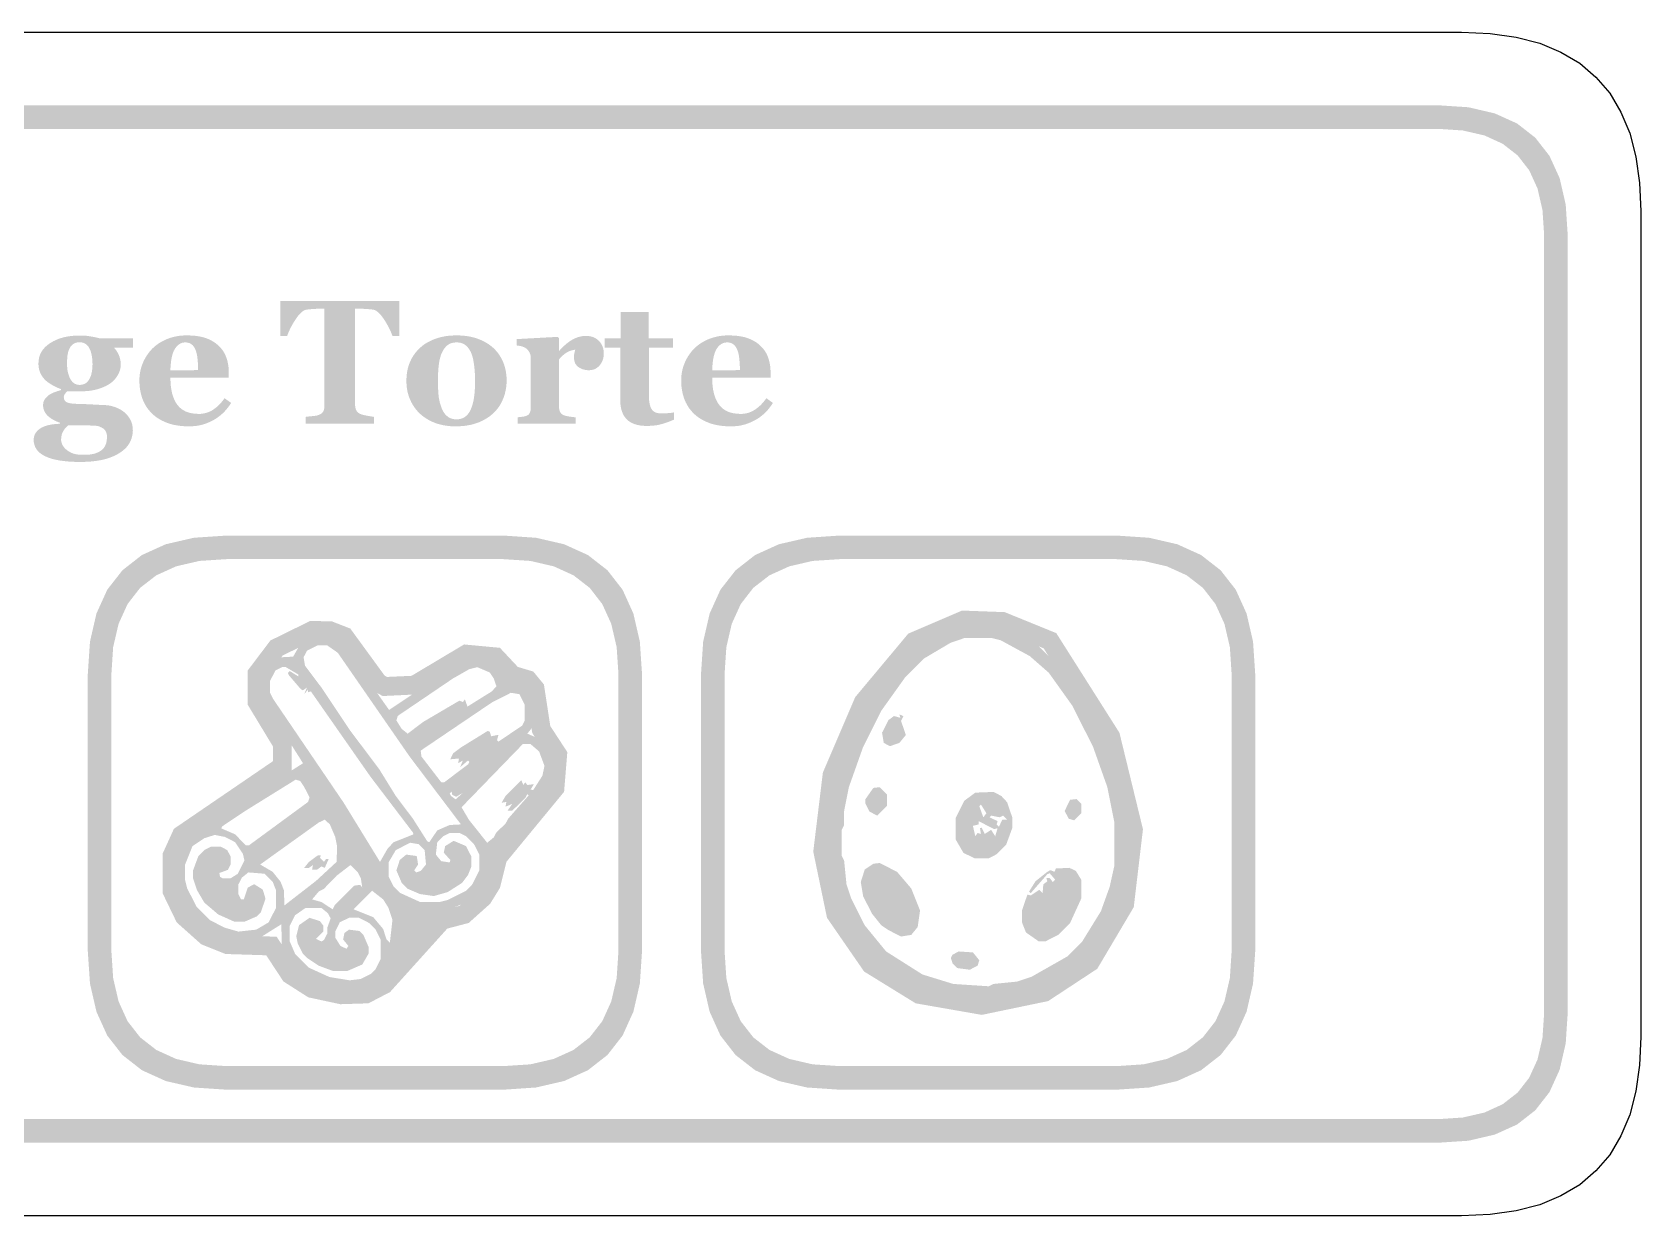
# Model space of a CAD drawing. Header units: millimetres. Extents: x 6 to 297, y 55 to 451.
# Drawn here: x 176.76 to 204.04, y 362.16 to 382.24 of the extents above; entities that cross this region are included whole.
import ezdxf

# ---------------------------------------------------------------- set-up
doc = ezdxf.new("R2010")
doc.units = ezdxf.units.MM
doc.layers.add('CUT', color=1, linetype='Continuous')
doc.layers.add('RASTER', color=7, linetype='Continuous')

msp = doc.modelspace()

# ---------------------------------------------------------------- hatches: boundary and pattern name
at = {"layer": 'RASTER'}
h = msp.add_hatch(color=7, dxfattribs=at)
h.paths.add_polyline_path([(141.2, 378.8), (141.234, 379.316), (141.337, 379.763), (141.509, 380.141), (141.75, 380.45), (142.059, 380.691), (142.438, 380.862), (142.884, 380.966), (143.4, 381), (200.6, 381), (201.116, 380.966), (201.563, 380.862), (201.941, 380.691), (202.25, 380.45), (202.491, 380.141), (202.663, 379.763), (202.766, 379.316), (202.8, 378.8), (202.8, 365.6), (202.766, 365.084), (202.663, 364.638), (202.491, 364.259), (202.25, 363.95), (201.941, 363.709), (201.563, 363.538), (201.116, 363.434), (200.6, 363.4), (143.4, 363.4), (142.884, 363.434), (142.438, 363.538), (142.059, 363.709), (141.75, 363.95), (141.509, 364.259), (141.337, 364.638), (141.234, 365.084), (141.2, 365.6)])
h.paths.add_polyline_path([(141.6, 378.8), (141.6, 365.6), (141.628, 365.178), (141.712, 364.813), (141.853, 364.503), (142.05, 364.25), (142.303, 364.053), (142.613, 363.912), (142.978, 363.828), (143.4, 363.8), (200.6, 363.8), (201.022, 363.828), (201.388, 363.912), (201.697, 364.053), (201.95, 364.25), (202.147, 364.503), (202.288, 364.813), (202.372, 365.178), (202.4, 365.6), (202.4, 378.8), (202.372, 379.222), (202.288, 379.588), (202.147, 379.897), (201.95, 380.15), (201.697, 380.347), (201.388, 380.488), (201.022, 380.572), (200.6, 380.6), (143.4, 380.6), (142.978, 380.572), (142.613, 380.488), (142.303, 380.347), (142.05, 380.15), (141.853, 379.897), (141.712, 379.588), (141.628, 379.222), (141.6, 378.8)], flags=0)
for points in [[(182.981, 377.084), (182.868, 377.084), (182.856, 377.118), (182.842, 377.152), (182.827, 377.187), (182.809, 377.222), (182.79, 377.258), (182.769, 377.295), (182.747, 377.332), (182.723, 377.37), (182.698, 377.405), (182.673, 377.437), (182.65, 377.464), (182.626, 377.487), (182.603, 377.505), (182.581, 377.519), (182.559, 377.528), (182.537, 377.534), (182.525, 377.535), (182.513, 377.536), (182.499, 377.538), (182.485, 377.539), (182.47, 377.54), (182.455, 377.542), (182.438, 377.543), (182.422, 377.544), (182.405, 377.545), (182.388, 377.546), (182.373, 377.547), (182.358, 377.547), (182.343, 377.548), (182.329, 377.548), (182.316, 377.548), (182.303, 377.548), (182.234, 377.548), (182.234, 375.918), (182.234, 375.905), (182.235, 375.892), (182.237, 375.88), (182.239, 375.868), (182.242, 375.857), (182.245, 375.846), (182.249, 375.835), (182.253, 375.825), (182.259, 375.815), (182.265, 375.806), (182.273, 375.797), (182.281, 375.789), (182.291, 375.781), (182.302, 375.774), (182.315, 375.767), (182.328, 375.761), (182.337, 375.758), (182.347, 375.754), (182.358, 375.751), (182.371, 375.748), (182.385, 375.744), (182.399, 375.741), (182.415, 375.738), (182.433, 375.734), (182.45, 375.731), (182.467, 375.728), (182.483, 375.725), (182.498, 375.722), (182.513, 375.72), (182.527, 375.718), (182.541, 375.716), (182.553, 375.714), (182.553, 375.6), (181.395, 375.6), (181.395, 375.714), (181.406, 375.715), (181.418, 375.717), (181.431, 375.718), (181.446, 375.72), (181.461, 375.721), (181.478, 375.723), (181.495, 375.725), (181.514, 375.727), (181.533, 375.729), (181.55, 375.731), (181.565, 375.733), (181.579, 375.736), (181.591, 375.738), (181.602, 375.741), (181.611, 375.744), (181.619, 375.746), (181.633, 375.753), (181.645, 375.759), (181.656, 375.766), (181.667, 375.774), (181.675, 375.782), (181.683, 375.791), (181.69, 375.8), (181.695, 375.809), (181.7, 375.82), (181.703, 375.83), (181.707, 375.841), (181.709, 375.853), (181.711, 375.865), (181.713, 375.877), (181.714, 375.89), (181.714, 375.903), (181.714, 377.548), (181.645, 377.548), (181.633, 377.548), (181.619, 377.548), (181.605, 377.548), (181.591, 377.547), (181.576, 377.547), (181.56, 377.546), (181.544, 377.545), (181.527, 377.544), (181.51, 377.543), (181.494, 377.542), (181.478, 377.54), (181.463, 377.539), (181.449, 377.538), (181.436, 377.536), (181.423, 377.535), (181.411, 377.534), (181.389, 377.528), (181.367, 377.519), (181.345, 377.505), (181.322, 377.487), (181.299, 377.464), (181.275, 377.437), (181.25, 377.405), (181.226, 377.37), (181.201, 377.332), (181.179, 377.295), (181.158, 377.258), (181.139, 377.222), (181.122, 377.187), (181.106, 377.152), (181.092, 377.118), (181.08, 377.084), (180.967, 377.084), (180.967, 377.679), (182.981, 377.679)], [(187.642, 375.667), (187.619, 375.657), (187.595, 375.647), (187.57, 375.638), (187.545, 375.628), (187.52, 375.619), (187.494, 375.61), (187.468, 375.602), (187.442, 375.593), (187.414, 375.586), (187.385, 375.579), (187.355, 375.573), (187.323, 375.569), (187.29, 375.565), (187.255, 375.563), (187.219, 375.561), (187.181, 375.56), (187.126, 375.562), (187.074, 375.567), (187.026, 375.576), (186.982, 375.588), (186.941, 375.604), (186.904, 375.623), (186.871, 375.646), (186.842, 375.672), (186.816, 375.701), (186.793, 375.733), (186.774, 375.769), (186.759, 375.807), (186.747, 375.848), (186.738, 375.892), (186.733, 375.94), (186.731, 375.99), (186.731, 376.889), (186.468, 376.889), (186.468, 377.047), (186.737, 377.047), (186.737, 377.491), (187.213, 377.491), (187.213, 377.047), (187.623, 377.047), (187.623, 376.889), (187.216, 376.889), (187.216, 376.086), (187.217, 376.045), (187.219, 376.007), (187.223, 375.972), (187.228, 375.94), (187.235, 375.911), (187.243, 375.885), (187.253, 375.863), (187.264, 375.843), (187.277, 375.826), (187.292, 375.812), (187.31, 375.799), (187.33, 375.789), (187.353, 375.781), (187.378, 375.776), (187.405, 375.773), (187.434, 375.771), (187.445, 375.771), (187.456, 375.772), (187.468, 375.772), (187.482, 375.773), (187.496, 375.774), (187.511, 375.775), (187.527, 375.776), (187.544, 375.777), (187.561, 375.779), (187.577, 375.78), (187.591, 375.782), (187.604, 375.783), (187.615, 375.785), (187.626, 375.787), (187.635, 375.789), (187.642, 375.79)], [(186.451, 376.785), (186.45, 376.758), (186.447, 376.731), (186.442, 376.705), (186.434, 376.681), (186.425, 376.656), (186.413, 376.633), (186.399, 376.611), (186.383, 376.59), (186.365, 376.57), (186.345, 376.553), (186.325, 376.538), (186.303, 376.526), (186.279, 376.517), (186.255, 376.511), (186.228, 376.507), (186.201, 376.505), (186.175, 376.506), (186.15, 376.509), (186.125, 376.513), (186.102, 376.519), (186.08, 376.526), (186.059, 376.536), (186.039, 376.547), (186.02, 376.559), (186.003, 376.574), (185.988, 376.59), (185.975, 376.607), (185.965, 376.626), (185.956, 376.647), (185.951, 376.67), (185.947, 376.694), (185.946, 376.719), (185.946, 376.732), (185.947, 376.743), (185.947, 376.754), (185.948, 376.765), (185.949, 376.774), (185.95, 376.783), (185.952, 376.791), (185.953, 376.799), (185.955, 376.806), (185.957, 376.813), (185.959, 376.82), (185.96, 376.827), (185.962, 376.833), (185.964, 376.84), (185.965, 376.846), (185.967, 376.852), (185.95, 376.851), (185.932, 376.848), (185.915, 376.844), (185.897, 376.839), (185.879, 376.833), (185.861, 376.825), (185.843, 376.816), (185.824, 376.806), (185.806, 376.794), (185.788, 376.782), (185.771, 376.768), (185.754, 376.754), (185.738, 376.739), (185.722, 376.723), (185.707, 376.706), (185.693, 376.688), (185.693, 375.884), (185.693, 375.872), (185.694, 375.86), (185.695, 375.848), (185.697, 375.837), (185.699, 375.827), (185.702, 375.817), (185.705, 375.808), (185.709, 375.799), (185.713, 375.791), (185.718, 375.783), (185.724, 375.776), (185.73, 375.769), (185.737, 375.763), (185.745, 375.757), (185.754, 375.751), (185.763, 375.746), (185.772, 375.743), (185.782, 375.739), (185.793, 375.735), (185.805, 375.732), (185.819, 375.728), (185.834, 375.725), (185.85, 375.722), (185.868, 375.719), (185.885, 375.717), (185.901, 375.714), (185.916, 375.712), (185.93, 375.711), (185.943, 375.709), (185.954, 375.708), (185.964, 375.707), (185.972, 375.707), (185.972, 375.6), (184.992, 375.6), (184.992, 375.707), (185.002, 375.708), (185.011, 375.709), (185.02, 375.709), (185.029, 375.71), (185.038, 375.711), (185.048, 375.713), (185.057, 375.714), (185.066, 375.715), (185.076, 375.716), (185.084, 375.718), (185.093, 375.719), (185.101, 375.721), (185.109, 375.723), (185.116, 375.725), (185.123, 375.727), (185.13, 375.729), (185.141, 375.733), (185.152, 375.738), (185.161, 375.743), (185.17, 375.749), (185.177, 375.756), (185.184, 375.763), (185.19, 375.771), (185.195, 375.779), (185.199, 375.787), (185.202, 375.797), (185.205, 375.807), (185.208, 375.818), (185.21, 375.829), (185.211, 375.841), (185.212, 375.853), (185.212, 375.867), (185.212, 376.719), (185.212, 376.732), (185.211, 376.745), (185.209, 376.757), (185.206, 376.769), (185.202, 376.781), (185.198, 376.792), (185.193, 376.803), (185.187, 376.814), (185.181, 376.824), (185.174, 376.833), (185.167, 376.843), (185.16, 376.851), (185.152, 376.859), (185.144, 376.867), (185.136, 376.874), (185.127, 376.88), (185.12, 376.885), (185.113, 376.889), (185.105, 376.893), (185.097, 376.896), (185.089, 376.9), (185.08, 376.903), (185.07, 376.907), (185.061, 376.91), (185.05, 376.912), (185.04, 376.915), (185.029, 376.917), (185.018, 376.919), (185.007, 376.921), (184.996, 376.923), (184.984, 376.924), (184.972, 376.926), (184.972, 377.033), (185.671, 377.071), (185.693, 377.049), (185.693, 376.836), (185.698, 376.836), (185.724, 376.865), (185.75, 376.892), (185.776, 376.917), (185.803, 376.941), (185.83, 376.963), (185.857, 376.984), (185.885, 377.003), (185.913, 377.02), (185.942, 377.036), (185.97, 377.049), (186, 377.061), (186.029, 377.07), (186.059, 377.077), (186.089, 377.083), (186.119, 377.086), (186.15, 377.087), (186.183, 377.086), (186.214, 377.082), (186.244, 377.075), (186.273, 377.066), (186.299, 377.054), (186.324, 377.039), (186.347, 377.022), (186.369, 377.003), (186.388, 376.981), (186.405, 376.957), (186.419, 376.933), (186.431, 376.906), (186.44, 376.878), (186.446, 376.849), (186.45, 376.818), (186.451, 376.785)]]:
    msp.add_hatch(color=7, dxfattribs=at).paths.add_polyline_path(points)
h = msp.add_hatch(color=7, dxfattribs=at)
h.paths.add_polyline_path([(178.467, 376.889), (178.144, 376.889), (178.158, 376.873), (178.171, 376.856), (178.183, 376.84), (178.194, 376.823), (178.205, 376.806), (178.214, 376.788), (178.222, 376.771), (178.23, 376.753), (178.237, 376.735), (178.242, 376.717), (178.247, 376.698), (178.251, 376.68), (178.255, 376.661), (178.257, 376.642), (178.258, 376.623), (178.259, 376.603), (178.258, 376.578), (178.255, 376.554), (178.251, 376.529), (178.245, 376.505), (178.237, 376.482), (178.228, 376.459), (178.217, 376.436), (178.204, 376.414), (178.19, 376.392), (178.175, 376.371), (178.159, 376.352), (178.142, 376.333), (178.123, 376.316), (178.104, 376.299), (178.084, 376.284), (178.062, 376.269), (178.039, 376.256), (178.016, 376.242), (177.991, 376.23), (177.965, 376.219), (177.939, 376.208), (177.911, 376.198), (177.882, 376.189), (177.853, 376.18), (177.822, 376.173), (177.791, 376.166), (177.76, 376.16), (177.728, 376.156), (177.695, 376.152), (177.661, 376.15), (177.627, 376.148), (177.592, 376.148), (177.353, 376.148), (177.349, 376.144), (177.344, 376.14), (177.34, 376.136), (177.335, 376.131), (177.33, 376.125), (177.325, 376.119), (177.32, 376.113), (177.314, 376.106), (177.309, 376.099), (177.305, 376.092), (177.302, 376.085), (177.299, 376.078), (177.296, 376.071), (177.295, 376.064), (177.294, 376.058), (177.293, 376.051), (177.294, 376.036), (177.296, 376.021), (177.3, 376.008), (177.306, 375.997), (177.313, 375.986), (177.322, 375.977), (177.332, 375.969), (177.344, 375.962), (177.359, 375.956), (177.375, 375.951), (177.395, 375.946), (177.417, 375.942), (177.441, 375.939), (177.468, 375.937), (177.498, 375.935), (177.531, 375.934), (177.564, 375.933), (177.597, 375.932), (177.631, 375.931), (177.665, 375.93), (177.698, 375.928), (177.732, 375.927), (177.766, 375.925), (177.8, 375.923), (177.833, 375.921), (177.863, 375.919), (177.891, 375.918), (177.917, 375.917), (177.94, 375.916), (177.961, 375.915), (177.979, 375.914), (177.995, 375.913), (178.016, 375.912), (178.037, 375.91), (178.058, 375.907), (178.079, 375.903), (178.101, 375.898), (178.121, 375.892), (178.142, 375.886), (178.163, 375.879), (178.184, 375.871), (178.204, 375.863), (178.223, 375.854), (178.241, 375.844), (178.259, 375.834), (178.276, 375.824), (178.293, 375.812), (178.308, 375.801), (178.325, 375.787), (178.341, 375.773), (178.356, 375.758), (178.37, 375.742), (178.383, 375.725), (178.396, 375.708), (178.408, 375.689), (178.42, 375.67), (178.43, 375.649), (178.439, 375.628), (178.446, 375.606), (178.453, 375.584), (178.457, 375.56), (178.461, 375.536), (178.463, 375.511), (178.464, 375.486), (178.463, 375.458), (178.46, 375.431), (178.456, 375.404), (178.45, 375.378), (178.443, 375.352), (178.434, 375.326), (178.423, 375.301), (178.41, 375.276), (178.396, 375.252), (178.38, 375.229), (178.362, 375.206), (178.343, 375.185), (178.321, 375.164), (178.298, 375.144), (178.273, 375.125), (178.247, 375.106), (178.217, 375.088), (178.186, 375.071), (178.154, 375.055), (178.12, 375.04), (178.084, 375.026), (178.047, 375.013), (178.009, 375.001), (177.969, 374.991), (177.928, 374.981), (177.883, 374.973), (177.837, 374.966), (177.788, 374.96), (177.737, 374.955), (177.683, 374.952), (177.627, 374.95), (177.569, 374.95), (177.475, 374.951), (177.388, 374.955), (177.306, 374.963), (177.229, 374.973), (177.159, 374.986), (177.095, 375.002), (177.036, 375.021), (176.983, 375.043), (176.936, 375.068), (176.895, 375.096), (176.86, 375.127), (176.832, 375.161), (176.81, 375.197), (176.795, 375.237), (176.785, 375.279), (176.782, 375.325), (176.784, 375.353), (176.789, 375.38), (176.797, 375.406), (176.809, 375.43), (176.824, 375.453), (176.843, 375.475), (176.865, 375.496), (176.89, 375.515), (176.919, 375.533), (176.952, 375.548), (176.989, 375.562), (177.029, 375.573), (177.073, 375.582), (177.121, 375.589), (177.172, 375.594), (177.227, 375.597), (177.227, 375.615), (177.195, 375.626), (177.164, 375.639), (177.135, 375.653), (177.107, 375.668), (177.082, 375.683), (177.059, 375.7), (177.037, 375.717), (177.017, 375.735), (176.999, 375.755), (176.984, 375.775), (176.971, 375.795), (176.961, 375.817), (176.952, 375.839), (176.946, 375.862), (176.943, 375.886), (176.942, 375.911), (176.942, 375.926), (176.944, 375.94), (176.946, 375.954), (176.949, 375.967), (176.953, 375.98), (176.959, 375.992), (176.965, 376.004), (176.972, 376.015), (176.979, 376.025), (176.988, 376.035), (176.997, 376.045), (177.006, 376.054), (177.016, 376.064), (177.026, 376.073), (177.037, 376.081), (177.049, 376.089), (177.059, 376.096), (177.07, 376.103), (177.082, 376.109), (177.094, 376.115), (177.107, 376.121), (177.12, 376.126), (177.134, 376.132), (177.148, 376.137), (177.163, 376.142), (177.176, 376.146), (177.189, 376.151), (177.202, 376.155), (177.214, 376.158), (177.225, 376.162), (177.236, 376.165), (177.246, 376.168), (177.246, 376.184), (177.199, 376.203), (177.154, 376.223), (177.113, 376.244), (177.075, 376.266), (177.04, 376.289), (177.009, 376.312), (176.98, 376.337), (176.956, 376.363), (176.934, 376.39), (176.915, 376.419), (176.899, 376.449), (176.886, 376.48), (176.876, 376.513), (176.868, 376.548), (176.864, 376.584), (176.863, 376.621), (176.866, 376.673), (176.875, 376.723), (176.89, 376.77), (176.912, 376.815), (176.94, 376.856), (176.974, 376.895), (177.015, 376.932), (177.061, 376.965), (177.112, 376.995), (177.167, 377.022), (177.225, 377.044), (177.286, 377.062), (177.351, 377.076), (177.419, 377.086), (177.49, 377.092), (177.564, 377.094), (177.589, 377.094), (177.614, 377.093), (177.638, 377.092), (177.662, 377.09), (177.686, 377.088), (177.71, 377.085), (177.733, 377.081), (177.757, 377.077), (177.779, 377.073), (177.801, 377.069), (177.82, 377.065), (177.839, 377.061), (177.856, 377.058), (177.871, 377.054), (177.885, 377.051), (177.898, 377.047), (178.467, 377.047)])
h.paths.add_polyline_path([(177.78, 376.609), (177.779, 376.651), (177.776, 376.69), (177.772, 376.728), (177.766, 376.763), (177.758, 376.795), (177.749, 376.826), (177.738, 376.854), (177.725, 376.88), (177.711, 376.904), (177.695, 376.924), (177.676, 376.941), (177.656, 376.955), (177.635, 376.966), (177.611, 376.974), (177.586, 376.978), (177.558, 376.98), (177.544, 376.979), (177.531, 376.978), (177.518, 376.976), (177.505, 376.973), (177.493, 376.969), (177.481, 376.965), (177.47, 376.959), (177.459, 376.953), (177.448, 376.946), (177.439, 376.938), (177.429, 376.929), (177.42, 376.92), (177.412, 376.909), (177.404, 376.899), (177.397, 376.887), (177.39, 376.874), (177.384, 376.862), (177.378, 376.848), (177.373, 376.835), (177.369, 376.82), (177.365, 376.806), (177.362, 376.79), (177.359, 376.774), (177.356, 376.758), (177.354, 376.741), (177.352, 376.724), (177.351, 376.707), (177.35, 376.69), (177.349, 376.673), (177.348, 376.656), (177.348, 376.639), (177.347, 376.621), (177.348, 376.582), (177.351, 376.545), (177.355, 376.509), (177.361, 376.476), (177.369, 376.444), (177.379, 376.414), (177.39, 376.385), (177.403, 376.359), (177.418, 376.335), (177.434, 376.314), (177.451, 376.296), (177.47, 376.282), (177.491, 376.271), (177.513, 376.263), (177.536, 376.258), (177.561, 376.256), (177.587, 376.258), (177.611, 376.262), (177.633, 376.269), (177.654, 376.279), (177.674, 376.292), (177.692, 376.308), (177.708, 376.327), (177.723, 376.349), (177.736, 376.373), (177.748, 376.399), (177.758, 376.428), (177.765, 376.46), (177.772, 376.494), (177.776, 376.53), (177.779, 376.568), (177.78, 376.609)], flags=0)
h.paths.add_polyline_path([(178.026, 375.379), (178.025, 375.391), (178.024, 375.404), (178.022, 375.416), (178.019, 375.428), (178.015, 375.441), (178.01, 375.453), (178.004, 375.465), (177.998, 375.478), (177.99, 375.49), (177.98, 375.501), (177.967, 375.512), (177.953, 375.522), (177.936, 375.532), (177.917, 375.541), (177.896, 375.55), (177.873, 375.558), (177.859, 375.56), (177.843, 375.562), (177.824, 375.563), (177.804, 375.565), (177.781, 375.566), (177.756, 375.567), (177.729, 375.568), (177.7, 375.569), (177.668, 375.57), (177.634, 375.571), (177.596, 375.571), (177.556, 375.571), (177.513, 375.572), (177.468, 375.572), (177.419, 375.572), (177.368, 375.572), (177.355, 375.561), (177.343, 375.549), (177.332, 375.537), (177.321, 375.524), (177.31, 375.511), (177.3, 375.497), (177.291, 375.483), (177.282, 375.468), (177.274, 375.453), (177.267, 375.437), (177.261, 375.42), (177.256, 375.402), (177.253, 375.383), (177.25, 375.364), (177.248, 375.344), (177.248, 375.323), (177.248, 375.314), (177.249, 375.304), (177.251, 375.295), (177.253, 375.285), (177.256, 375.275), (177.259, 375.264), (177.264, 375.253), (177.268, 375.243), (177.274, 375.232), (177.28, 375.221), (177.287, 375.21), (177.295, 375.2), (177.303, 375.19), (177.312, 375.18), (177.322, 375.17), (177.333, 375.161), (177.346, 375.15), (177.359, 375.14), (177.373, 375.131), (177.387, 375.123), (177.401, 375.115), (177.416, 375.107), (177.431, 375.1), (177.447, 375.094), (177.464, 375.088), (177.483, 375.083), (177.503, 375.079), (177.526, 375.076), (177.551, 375.073), (177.578, 375.071), (177.607, 375.07), (177.637, 375.07), (177.683, 375.071), (177.726, 375.074), (177.767, 375.08), (177.804, 375.088), (177.839, 375.098), (177.871, 375.111), (177.9, 375.126), (177.926, 375.143), (177.949, 375.163), (177.97, 375.185), (177.987, 375.21), (178.001, 375.239), (178.012, 375.269), (178.019, 375.303), (178.024, 375.34), (178.026, 375.379)], flags=0)
h = msp.add_hatch(color=7, dxfattribs=at)
h.paths.add_polyline_path([(180.131, 375.95), (180.117, 375.929), (180.104, 375.909), (180.089, 375.889), (180.074, 375.869), (180.058, 375.849), (180.042, 375.83), (180.025, 375.811), (180.007, 375.793), (179.988, 375.774), (179.969, 375.757), (179.95, 375.74), (179.929, 375.724), (179.908, 375.708), (179.887, 375.694), (179.865, 375.679), (179.842, 375.666), (179.817, 375.652), (179.793, 375.64), (179.768, 375.628), (179.743, 375.617), (179.719, 375.607), (179.694, 375.598), (179.669, 375.589), (179.644, 375.582), (179.618, 375.575), (179.592, 375.569), (179.564, 375.564), (179.536, 375.56), (179.506, 375.557), (179.476, 375.555), (179.445, 375.554), (179.413, 375.553), (179.36, 375.554), (179.308, 375.557), (179.259, 375.562), (179.211, 375.569), (179.165, 375.577), (179.121, 375.588), (179.079, 375.6), (179.039, 375.615), (179, 375.631), (178.963, 375.648), (178.928, 375.667), (178.895, 375.687), (178.863, 375.708), (178.833, 375.731), (178.805, 375.755), (178.779, 375.78), (178.754, 375.807), (178.731, 375.835), (178.709, 375.863), (178.689, 375.894), (178.671, 375.925), (178.654, 375.957), (178.639, 375.991), (178.625, 376.026), (178.614, 376.061), (178.603, 376.098), (178.595, 376.135), (178.588, 376.173), (178.582, 376.212), (178.578, 376.251), (178.576, 376.291), (178.575, 376.332), (178.576, 376.37), (178.578, 376.406), (178.583, 376.443), (178.589, 376.479), (178.596, 376.514), (178.606, 376.55), (178.617, 376.584), (178.63, 376.619), (178.644, 376.653), (178.66, 376.685), (178.678, 376.717), (178.696, 376.748), (178.717, 376.778), (178.738, 376.807), (178.761, 376.835), (178.786, 376.863), (178.812, 376.888), (178.839, 376.912), (178.868, 376.935), (178.898, 376.957), (178.931, 376.977), (178.965, 376.996), (179, 377.014), (179.037, 377.031), (179.076, 377.046), (179.115, 377.059), (179.156, 377.07), (179.198, 377.079), (179.241, 377.087), (179.285, 377.092), (179.33, 377.095), (179.376, 377.096), (179.426, 377.095), (179.474, 377.092), (179.52, 377.089), (179.563, 377.083), (179.604, 377.076), (179.643, 377.068), (179.679, 377.057), (179.713, 377.046), (179.745, 377.033), (179.776, 377.019), (179.806, 377.003), (179.834, 376.986), (179.86, 376.969), (179.885, 376.95), (179.909, 376.929), (179.931, 376.908), (179.952, 376.887), (179.97, 376.864), (179.988, 376.841), (180.004, 376.817), (180.018, 376.792), (180.031, 376.766), (180.043, 376.739), (180.053, 376.711), (180.062, 376.683), (180.07, 376.654), (180.076, 376.624), (180.082, 376.595), (180.086, 376.565), (180.089, 376.535), (180.09, 376.504), (180.091, 376.473), (180.091, 376.378), (179.101, 376.378), (179.103, 376.305), (179.108, 376.237), (179.117, 376.173), (179.13, 376.113), (179.146, 376.059), (179.166, 376.008), (179.189, 375.962), (179.217, 375.921), (179.248, 375.884), (179.283, 375.852), (179.323, 375.825), (179.366, 375.803), (179.414, 375.786), (179.467, 375.774), (179.523, 375.767), (179.584, 375.764), (179.618, 375.765), (179.651, 375.769), (179.684, 375.775), (179.715, 375.783), (179.745, 375.794), (179.775, 375.806), (179.804, 375.822), (179.832, 375.84), (179.859, 375.859), (179.885, 375.88), (179.91, 375.902), (179.934, 375.925), (179.957, 375.95), (179.978, 375.975), (179.999, 376.002), (180.019, 376.031)])
h.paths.add_polyline_path([(179.571, 376.507), (179.571, 376.529), (179.57, 376.551), (179.57, 376.573), (179.569, 376.596), (179.568, 376.618), (179.566, 376.641), (179.564, 376.664), (179.562, 376.687), (179.56, 376.709), (179.557, 376.731), (179.554, 376.751), (179.55, 376.771), (179.546, 376.789), (179.542, 376.806), (179.537, 376.823), (179.531, 376.838), (179.525, 376.854), (179.518, 376.87), (179.51, 376.885), (179.502, 376.898), (179.493, 376.911), (179.484, 376.922), (179.474, 376.932), (179.463, 376.942), (179.452, 376.95), (179.44, 376.957), (179.428, 376.963), (179.414, 376.968), (179.4, 376.972), (179.386, 376.975), (179.37, 376.976), (179.354, 376.977), (179.327, 376.975), (179.301, 376.97), (179.276, 376.961), (179.253, 376.948), (179.231, 376.932), (179.211, 376.913), (179.192, 376.889), (179.174, 376.863), (179.158, 376.832), (179.144, 376.797), (179.132, 376.758), (179.122, 376.715), (179.114, 376.668), (179.108, 376.616), (179.103, 376.561), (179.101, 376.501)], flags=0)
h = msp.add_hatch(color=7, dxfattribs=at)
h.paths.add_polyline_path([(184.581, 376.88), (184.607, 376.854), (184.632, 376.827), (184.655, 376.799), (184.676, 376.769), (184.696, 376.738), (184.715, 376.706), (184.731, 376.673), (184.746, 376.639), (184.76, 376.603), (184.771, 376.567), (184.781, 376.53), (184.789, 376.492), (184.795, 376.454), (184.8, 376.414), (184.803, 376.375), (184.803, 376.334), (184.803, 376.294), (184.8, 376.254), (184.796, 376.215), (184.789, 376.176), (184.781, 376.138), (184.772, 376.1), (184.76, 376.063), (184.747, 376.027), (184.732, 375.992), (184.716, 375.957), (184.697, 375.925), (184.678, 375.893), (184.656, 375.863), (184.633, 375.834), (184.609, 375.806), (184.582, 375.78), (184.553, 375.754), (184.522, 375.728), (184.489, 375.705), (184.455, 375.683), (184.42, 375.663), (184.384, 375.644), (184.346, 375.627), (184.306, 375.612), (184.265, 375.598), (184.223, 375.586), (184.179, 375.576), (184.134, 375.568), (184.088, 375.561), (184.04, 375.557), (183.99, 375.554), (183.939, 375.553), (183.895, 375.554), (183.852, 375.556), (183.809, 375.56), (183.768, 375.566), (183.727, 375.573), (183.687, 375.582), (183.648, 375.592), (183.61, 375.604), (183.573, 375.618), (183.537, 375.633), (183.503, 375.65), (183.469, 375.668), (183.436, 375.689), (183.404, 375.71), (183.374, 375.733), (183.344, 375.758), (183.317, 375.783), (183.292, 375.81), (183.268, 375.838), (183.245, 375.868), (183.224, 375.899), (183.204, 375.931), (183.186, 375.965), (183.169, 376.001), (183.154, 376.037), (183.141, 376.075), (183.129, 376.114), (183.12, 376.154), (183.113, 376.194), (183.108, 376.236), (183.105, 376.279), (183.104, 376.324), (183.105, 376.367), (183.108, 376.409), (183.112, 376.45), (183.118, 376.49), (183.126, 376.528), (183.136, 376.565), (183.147, 376.602), (183.161, 376.636), (183.176, 376.67), (183.192, 376.703), (183.211, 376.735), (183.231, 376.766), (183.253, 376.796), (183.277, 376.825), (183.303, 376.853), (183.33, 376.88), (183.358, 376.905), (183.387, 376.929), (183.418, 376.951), (183.451, 376.971), (183.485, 376.99), (183.521, 377.008), (183.558, 377.024), (183.597, 377.039), (183.637, 377.052), (183.679, 377.064), (183.722, 377.074), (183.765, 377.082), (183.81, 377.088), (183.857, 377.092), (183.904, 377.095), (183.952, 377.096), (184.003, 377.095), (184.052, 377.092), (184.099, 377.088), (184.145, 377.082), (184.19, 377.074), (184.232, 377.064), (184.274, 377.052), (184.313, 377.039), (184.352, 377.024), (184.389, 377.008), (184.424, 376.99), (184.458, 376.971), (184.491, 376.951), (184.522, 376.929), (184.552, 376.905), (184.581, 376.88)])
h.paths.add_polyline_path([(184.206, 375.865), (184.214, 375.886), (184.221, 375.908), (184.228, 375.932), (184.234, 375.956), (184.24, 375.981), (184.245, 376.008), (184.249, 376.036), (184.253, 376.064), (184.257, 376.094), (184.26, 376.125), (184.263, 376.158), (184.265, 376.191), (184.267, 376.226), (184.268, 376.262), (184.269, 376.299), (184.269, 376.337), (184.269, 376.363), (184.268, 376.39), (184.267, 376.418), (184.265, 376.447), (184.263, 376.476), (184.261, 376.507), (184.258, 376.539), (184.254, 376.571), (184.25, 376.603), (184.246, 376.634), (184.241, 376.662), (184.236, 376.689), (184.23, 376.714), (184.224, 376.738), (184.217, 376.759), (184.21, 376.779), (184.201, 376.802), (184.191, 376.823), (184.18, 376.843), (184.168, 376.862), (184.156, 376.879), (184.142, 376.895), (184.128, 376.91), (184.113, 376.924), (184.097, 376.937), (184.08, 376.947), (184.061, 376.956), (184.042, 376.964), (184.022, 376.97), (184.001, 376.974), (183.979, 376.976), (183.955, 376.977), (183.93, 376.976), (183.906, 376.973), (183.883, 376.969), (183.862, 376.963), (183.842, 376.955), (183.823, 376.945), (183.805, 376.933), (183.789, 376.92), (183.774, 376.905), (183.76, 376.889), (183.746, 376.872), (183.734, 376.854), (183.722, 376.835), (183.712, 376.815), (183.702, 376.794), (183.693, 376.772), (183.686, 376.751), (183.679, 376.728), (183.673, 376.705), (183.667, 376.681), (183.662, 376.656), (183.658, 376.631), (183.654, 376.604), (183.651, 376.576), (183.648, 376.548), (183.646, 376.52), (183.643, 376.491), (183.642, 376.462), (183.641, 376.433), (183.64, 376.403), (183.639, 376.373), (183.639, 376.343), (183.639, 376.304), (183.64, 376.266), (183.64, 376.231), (183.641, 376.197), (183.643, 376.165), (183.645, 376.134), (183.647, 376.105), (183.649, 376.078), (183.652, 376.052), (183.656, 376.026), (183.661, 376), (183.667, 375.973), (183.673, 375.947), (183.681, 375.921), (183.69, 375.894), (183.699, 375.868), (183.708, 375.846), (183.718, 375.825), (183.728, 375.805), (183.74, 375.787), (183.753, 375.769), (183.766, 375.753), (183.78, 375.738), (183.796, 375.725), (183.812, 375.712), (183.829, 375.701), (183.848, 375.692), (183.867, 375.685), (183.888, 375.679), (183.909, 375.675), (183.932, 375.673), (183.955, 375.672), (183.977, 375.673), (183.998, 375.675), (184.018, 375.679), (184.037, 375.684), (184.055, 375.691), (184.073, 375.699), (184.09, 375.709), (184.106, 375.721), (184.122, 375.734), (184.136, 375.748), (184.15, 375.764), (184.163, 375.781), (184.175, 375.8), (184.186, 375.82), (184.196, 375.842), (184.206, 375.865)], flags=0)
h = msp.add_hatch(color=7, dxfattribs=at)
h.paths.add_polyline_path([(189.32, 375.95), (189.306, 375.929), (189.293, 375.909), (189.278, 375.889), (189.263, 375.869), (189.247, 375.849), (189.231, 375.83), (189.214, 375.811), (189.196, 375.793), (189.177, 375.774), (189.158, 375.757), (189.139, 375.74), (189.118, 375.724), (189.097, 375.708), (189.076, 375.694), (189.054, 375.679), (189.031, 375.666), (189.006, 375.652), (188.982, 375.64), (188.957, 375.628), (188.932, 375.617), (188.907, 375.607), (188.883, 375.598), (188.858, 375.589), (188.833, 375.582), (188.807, 375.575), (188.78, 375.569), (188.753, 375.564), (188.725, 375.56), (188.695, 375.557), (188.665, 375.555), (188.634, 375.554), (188.602, 375.553), (188.549, 375.554), (188.497, 375.557), (188.448, 375.562), (188.4, 375.569), (188.354, 375.577), (188.31, 375.588), (188.268, 375.6), (188.228, 375.615), (188.189, 375.631), (188.152, 375.648), (188.117, 375.667), (188.084, 375.687), (188.052, 375.708), (188.022, 375.731), (187.994, 375.755), (187.968, 375.78), (187.943, 375.807), (187.92, 375.835), (187.898, 375.863), (187.878, 375.894), (187.86, 375.925), (187.843, 375.957), (187.828, 375.991), (187.814, 376.026), (187.803, 376.061), (187.792, 376.098), (187.784, 376.135), (187.777, 376.173), (187.771, 376.212), (187.767, 376.251), (187.765, 376.291), (187.764, 376.332), (187.765, 376.37), (187.767, 376.406), (187.772, 376.443), (187.778, 376.479), (187.785, 376.514), (187.795, 376.55), (187.806, 376.584), (187.819, 376.619), (187.833, 376.653), (187.849, 376.685), (187.867, 376.717), (187.885, 376.748), (187.906, 376.778), (187.927, 376.807), (187.95, 376.835), (187.975, 376.863), (188.001, 376.888), (188.028, 376.912), (188.057, 376.935), (188.087, 376.957), (188.12, 376.977), (188.154, 376.996), (188.189, 377.014), (188.226, 377.031), (188.265, 377.046), (188.304, 377.059), (188.345, 377.07), (188.387, 377.079), (188.43, 377.087), (188.474, 377.092), (188.519, 377.095), (188.565, 377.096), (188.615, 377.095), (188.663, 377.092), (188.709, 377.089), (188.752, 377.083), (188.793, 377.076), (188.832, 377.068), (188.868, 377.057), (188.902, 377.046), (188.934, 377.033), (188.965, 377.019), (188.995, 377.003), (189.023, 376.986), (189.049, 376.969), (189.074, 376.95), (189.098, 376.929), (189.12, 376.908), (189.141, 376.887), (189.159, 376.864), (189.177, 376.841), (189.193, 376.817), (189.207, 376.792), (189.22, 376.766), (189.232, 376.739), (189.242, 376.711), (189.251, 376.683), (189.259, 376.654), (189.265, 376.624), (189.271, 376.595), (189.275, 376.565), (189.278, 376.535), (189.279, 376.504), (189.28, 376.473), (189.28, 376.378), (188.29, 376.378), (188.292, 376.305), (188.297, 376.237), (188.306, 376.173), (188.319, 376.113), (188.335, 376.059), (188.355, 376.008), (188.378, 375.962), (188.406, 375.921), (188.437, 375.884), (188.472, 375.852), (188.511, 375.825), (188.555, 375.803), (188.603, 375.786), (188.656, 375.774), (188.712, 375.767), (188.773, 375.764), (188.807, 375.765), (188.84, 375.769), (188.873, 375.775), (188.904, 375.783), (188.934, 375.794), (188.964, 375.806), (188.993, 375.822), (189.021, 375.84), (189.048, 375.859), (189.074, 375.88), (189.099, 375.902), (189.123, 375.925), (189.145, 375.95), (189.167, 375.975), (189.188, 376.002), (189.208, 376.031)])
h.paths.add_polyline_path([(188.76, 376.507), (188.76, 376.529), (188.759, 376.551), (188.759, 376.573), (188.758, 376.596), (188.757, 376.618), (188.755, 376.641), (188.753, 376.664), (188.751, 376.687), (188.749, 376.709), (188.746, 376.731), (188.743, 376.751), (188.739, 376.771), (188.735, 376.789), (188.731, 376.806), (188.726, 376.823), (188.72, 376.838), (188.714, 376.854), (188.707, 376.87), (188.699, 376.885), (188.691, 376.898), (188.682, 376.911), (188.673, 376.922), (188.663, 376.932), (188.652, 376.942), (188.641, 376.95), (188.629, 376.957), (188.617, 376.963), (188.603, 376.968), (188.589, 376.972), (188.575, 376.975), (188.559, 376.976), (188.543, 376.977), (188.516, 376.975), (188.49, 376.97), (188.465, 376.961), (188.442, 376.948), (188.42, 376.932), (188.4, 376.913), (188.381, 376.889), (188.363, 376.863), (188.347, 376.832), (188.333, 376.797), (188.321, 376.758), (188.311, 376.715), (188.303, 376.668), (188.297, 376.616), (188.292, 376.561), (188.29, 376.501)], flags=0)
h = msp.add_hatch(color=7, dxfattribs=at)
h.paths.add_polyline_path([(177.7, 371.35), (177.737, 371.901), (177.847, 372.378), (178.03, 372.782), (178.288, 373.112), (178.618, 373.37), (179.022, 373.553), (179.499, 373.663), (180.05, 373.7), (184.75, 373.7), (185.301, 373.663), (185.778, 373.553), (186.182, 373.37), (186.513, 373.112), (186.77, 372.782), (186.953, 372.378), (187.063, 371.901), (187.1, 371.35), (187.1, 366.65), (187.063, 366.099), (186.953, 365.622), (186.77, 365.218), (186.513, 364.888), (186.182, 364.63), (185.778, 364.447), (185.301, 364.337), (184.75, 364.3), (180.05, 364.3), (179.499, 364.337), (179.022, 364.447), (178.618, 364.63), (178.288, 364.888), (178.03, 365.218), (177.847, 365.622), (177.737, 366.099), (177.7, 366.65)])
h.paths.add_polyline_path([(178.1, 371.35), (178.1, 366.65), (178.13, 366.193), (178.222, 365.797), (178.374, 365.462), (178.588, 365.188), (178.862, 364.974), (179.197, 364.822), (179.593, 364.73), (180.05, 364.7), (184.75, 364.7), (185.207, 364.73), (185.603, 364.822), (185.938, 364.974), (186.213, 365.188), (186.426, 365.462), (186.578, 365.797), (186.67, 366.193), (186.7, 366.65), (186.7, 371.35), (186.67, 371.807), (186.578, 372.203), (186.426, 372.538), (186.213, 372.813), (185.938, 373.026), (185.603, 373.178), (185.207, 373.27), (184.75, 373.3), (180.05, 373.3), (179.593, 373.27), (179.197, 373.178), (178.862, 373.026), (178.587, 372.813), (178.374, 372.538), (178.222, 372.203), (178.13, 371.807), (178.1, 371.35)], flags=0)
h = msp.add_hatch(color=7, dxfattribs=at)
h.paths.add_polyline_path([(188.1, 371.35), (188.137, 371.901), (188.247, 372.378), (188.43, 372.782), (188.688, 373.112), (189.018, 373.37), (189.422, 373.553), (189.899, 373.663), (190.45, 373.7), (195.15, 373.7), (195.701, 373.663), (196.178, 373.553), (196.582, 373.37), (196.913, 373.112), (197.17, 372.782), (197.353, 372.378), (197.463, 371.901), (197.5, 371.35), (197.5, 366.65), (197.463, 366.099), (197.353, 365.622), (197.17, 365.218), (196.913, 364.888), (196.582, 364.63), (196.178, 364.447), (195.701, 364.337), (195.15, 364.3), (190.45, 364.3), (189.899, 364.337), (189.422, 364.447), (189.018, 364.63), (188.687, 364.888), (188.43, 365.218), (188.247, 365.622), (188.137, 366.099), (188.1, 366.65)])
h.paths.add_polyline_path([(188.5, 371.35), (188.5, 366.65), (188.53, 366.193), (188.622, 365.797), (188.774, 365.462), (188.987, 365.188), (189.262, 364.974), (189.597, 364.822), (189.993, 364.73), (190.45, 364.7), (195.15, 364.7), (195.607, 364.73), (196.003, 364.822), (196.338, 364.974), (196.612, 365.188), (196.826, 365.462), (196.978, 365.797), (197.07, 366.193), (197.1, 366.65), (197.1, 371.35), (197.07, 371.807), (196.978, 372.203), (196.826, 372.538), (196.613, 372.813), (196.338, 373.026), (196.003, 373.178), (195.607, 373.27), (195.15, 373.3), (190.45, 373.3), (189.993, 373.27), (189.597, 373.178), (189.262, 373.026), (188.987, 372.813), (188.774, 372.538), (188.622, 372.203), (188.53, 371.807), (188.5, 371.35)], flags=0)
h = msp.add_hatch(color=7, dxfattribs=at)
h.paths.add_polyline_path([(192.529, 372.428), (193.252, 372.401), (194.126, 372.045), (195.197, 370.355), (195.596, 368.718), (195.44, 367.397), (194.821, 366.351), (193.988, 365.803), (192.863, 365.569), (191.741, 365.765), (190.866, 366.305), (190.237, 367.216), (190.004, 368.339), (190.167, 369.679), (190.716, 370.96), (191.616, 372.037)])
h.paths.add_polyline_path([(192.589, 372.105), (191.812, 371.773), (190.992, 370.791), (190.479, 369.595), (190.328, 368.353), (190.537, 367.344), (191.091, 366.542), (191.857, 366.069), (192.858, 365.895), (193.864, 366.104), (194.583, 366.577), (195.13, 367.501), (195.272, 368.698), (194.899, 370.229), (193.911, 371.788), (193.184, 372.083), (192.589, 372.105)], flags=0)
h = msp.add_hatch(color=7, dxfattribs=at)
h.paths.add_polyline_path([(181.472, 372.252), (181.841, 372.244), (182.152, 372.123), (182.736, 371.322), (182.775, 371.302), (183.191, 371.321), (184.082, 371.853), (184.69, 371.796), (184.993, 371.472), (185.256, 371.393), (185.436, 371.174), (185.544, 370.469), (185.833, 370.027), (185.778, 369.353), (184.801, 368.167), (184.69, 367.723), (184.524, 367.454), (184.16, 367.128), (183.797, 367.033), (182.826, 365.956), (182.46, 365.765), (181.982, 365.75), (181.439, 365.867), (181.018, 366.136), (180.726, 366.58), (180.035, 366.602), (179.624, 366.767), (179.208, 367.138), (178.971, 367.628), (178.971, 368.309), (179.161, 368.726), (180.839, 369.872), (180.839, 370.125), (180.41, 370.834), (180.41, 371.408), (180.797, 371.92)])
h.paths.add_polyline_path([(181.543, 371.93), (181.006, 371.666), (180.73, 371.301), (180.73, 370.924), (181.159, 370.214), (181.159, 369.703), (179.415, 368.512), (179.291, 368.239), (179.291, 367.702), (179.468, 367.335), (179.795, 367.043), (180.101, 366.92), (180.903, 366.895), (181.248, 366.369), (181.563, 366.168), (182.011, 366.071), (182.377, 366.083), (182.627, 366.213), (183.624, 367.319), (184.004, 367.418), (184.276, 367.662), (184.392, 367.848), (184.508, 368.315), (185.467, 369.479), (185.505, 369.943), (185.238, 370.352), (185.133, 371.039), (185.071, 371.115), (184.819, 371.19), (184.539, 371.489), (184.156, 371.525), (183.286, 371.006), (182.704, 370.978), (182.522, 371.072), (181.948, 371.858), (181.777, 371.925), (181.543, 371.93)], flags=0)
h = msp.add_hatch(color=7, dxfattribs=at)
h.paths.add_polyline_path([(192.51, 372.154), (193.102, 372.166), (193.343, 372.085), (193.837, 371.816), (194.28, 371.374), (194.561, 370.972), (194.871, 370.397), (195.152, 369.673), (195.313, 368.989), (195.313, 368.024), (195.273, 367.823), (195.072, 367.22), (194.883, 366.886), (194.4, 366.363), (194.159, 366.202), (193.785, 366.013), (193.182, 365.853), (192.458, 365.853), (192.257, 365.893), (191.775, 366.054), (191.36, 366.283), (190.999, 366.564), (190.757, 366.846), (190.407, 367.542), (190.287, 368.024), (190.287, 368.909), (190.327, 368.989), (190.367, 369.391), (190.488, 369.793), (190.838, 370.61), (191.159, 371.132), (191.602, 371.655), (192.044, 371.977)])
h.paths.add_polyline_path([(192.579, 371.965), (192.338, 371.884), (191.883, 371.615), (191.561, 371.293), (191.159, 370.73), (190.85, 370.115), (190.608, 369.432), (190.528, 369.029), (190.528, 368.788), (190.488, 368.708), (190.488, 368.265), (190.528, 368.185), (190.568, 367.783), (190.649, 367.542), (190.878, 367.087), (191.24, 366.645), (191.855, 366.255), (192.378, 366.094), (192.981, 366.054), (193.061, 366.094), (193.463, 366.134), (193.705, 366.215), (194.32, 366.564), (194.561, 366.806), (194.883, 367.328), (195.032, 367.743), (195.112, 368.105), (195.112, 368.828), (194.992, 369.432), (194.75, 370.115), (194.4, 370.811), (193.998, 371.374), (193.677, 371.655), (193.182, 371.925), (193.021, 371.965)], flags=0)
h.paths.add_polyline_path([(191.465, 370.666), (191.533, 370.638), (191.493, 370.557), (191.574, 370.316), (191.465, 370.183), (191.304, 370.127), (191.2, 370.183), (191.171, 370.356), (191.28, 370.57), (191.372, 370.638), (191.481, 370.61)], flags=0)
h.paths.add_polyline_path([(191.023, 369.419), (191.131, 369.432), (191.252, 369.311), (191.252, 369.11), (191.091, 368.949), (190.958, 369.017), (190.89, 369.15), (190.89, 369.23)], flags=0)
h.paths.add_polyline_path([(192.752, 369.339), (193.061, 369.351), (193.194, 369.283), (193.291, 369.178), (193.383, 368.909), (193.383, 368.748), (193.275, 368.454), (193.114, 368.294), (192.981, 368.225), (192.74, 368.225), (192.551, 368.318), (192.418, 368.547), (192.418, 368.909), (192.567, 369.202)], flags=0)
h.paths.add_polyline_path([(194.36, 369.218), (194.469, 369.23), (194.549, 369.15), (194.549, 368.989), (194.429, 368.869), (194.336, 368.897), (194.268, 369.029)], flags=0)
h.paths.add_polyline_path([(192.848, 369.138), (192.82, 369.11), (192.888, 368.921), (192.941, 368.989)], flags=0)
h.paths.add_polyline_path([(193.021, 368.949), (192.993, 368.921), (193.13, 368.856), (193.114, 368.8), (193.154, 368.76), (193.21, 368.881), (193.291, 368.881), (193.222, 368.949), (193.17, 368.921)], flags=0)
h.paths.add_polyline_path([(192.808, 368.856), (192.808, 368.8), (192.712, 368.776), (192.752, 368.599), (192.792, 368.655), (192.848, 368.639), (192.832, 368.736), (192.86, 368.748), (192.913, 368.639), (193.021, 368.708), (193.09, 368.599), (193.13, 368.736), (193.073, 368.72)], flags=0)
h.paths.add_polyline_path([(191.023, 368.133), (191.131, 368.145), (191.425, 367.996), (191.666, 367.714), (191.815, 367.34), (191.775, 367.059), (191.666, 366.926), (191.493, 366.898), (191.28, 367.007), (191.159, 367.087), (190.999, 367.288), (190.85, 367.582), (190.81, 367.823), (190.878, 368.036)], flags=0)
h.paths.add_polyline_path([(194.119, 368.052), (194.348, 368.064), (194.457, 368.012), (194.549, 367.863), (194.549, 367.542), (194.36, 367.127), (194.159, 366.926), (193.946, 366.818), (193.825, 366.818), (193.612, 366.967), (193.544, 367.139), (193.544, 367.34), (193.636, 367.61), (193.693, 367.594), (193.837, 367.69), (193.894, 367.634), (193.906, 367.783), (193.974, 367.835), (193.958, 367.891), (194.014, 367.891), (194.067, 367.823), (194.107, 367.863), (194.014, 367.972), (193.974, 367.956), (193.693, 367.634), (193.665, 367.662), (193.773, 367.835), (193.974, 367.996), (194.026, 368.024), (194.095, 367.996)], flags=0)
h.paths.add_polyline_path([(192.47, 366.645), (192.712, 366.629), (192.82, 366.496), (192.792, 366.404), (192.659, 366.335), (192.446, 366.363), (192.366, 366.444), (192.338, 366.536), (192.366, 366.589)], flags=0)
h = msp.add_hatch(color=7, dxfattribs=at)
h.paths.add_polyline_path([(181.538, 371.994), (181.762, 372.004), (182.006, 371.88), (182.81, 370.742), (183.861, 371.445), (184.173, 371.602), (184.44, 371.602), (184.618, 371.512), (184.685, 371.445), (184.799, 371.224), (185.01, 371.2), (185.154, 371.11), (185.277, 370.866), (185.277, 370.564), (185.22, 370.42), (185.154, 370.34), (185.388, 370.239), (185.488, 370.139), (185.612, 369.828), (185.579, 369.593), (185.421, 369.315), (184.531, 368.264), (184.507, 368.02), (184.44, 367.819), (184.35, 367.675), (184.116, 367.474), (183.66, 367.293), (183.513, 367.106), (183.326, 366.925), (183.279, 366.838), (183.024, 366.59), (182.977, 366.503), (182.609, 366.135), (182.365, 366.011), (181.896, 366.011), (181.561, 366.111), (181.283, 366.269), (181.149, 366.403), (181.025, 366.614), (180.992, 366.714), (180.982, 367.106), (180.624, 366.881), (180.389, 366.815), (180.122, 366.848), (179.743, 367.005), (179.643, 367.072), (179.375, 367.374), (179.218, 367.718), (179.218, 367.886), (179.184, 367.953), (179.251, 368.321), (179.408, 368.599), (181.35, 369.838), (180.969, 370.44), (180.781, 370.688), (180.657, 370.933), (180.624, 371.167), (180.734, 371.458), (180.815, 371.545), (180.992, 371.636), (181.183, 371.646), (181.317, 371.88)])
h.paths.add_polyline_path([(181.595, 371.836), (181.417, 371.746), (181.36, 371.636), (181.384, 371.492), (181.672, 371.11), (182.154, 370.387), (182.643, 369.737), (182.924, 369.282), (183.212, 368.9), (183.459, 368.512), (183.493, 368.499), (183.627, 368.699), (183.838, 368.79), (184.029, 368.8), (183.158, 369.952), (181.939, 371.713), (181.762, 371.836)], flags=0)
h.paths.add_polyline_path([(180.992, 371.468), (180.882, 371.411), (180.791, 371.234), (180.791, 371.033), (180.848, 370.922), (182.04, 369.168), (182.656, 368.164), (182.79, 368.398), (182.89, 368.499), (183.225, 368.632), (183.212, 368.666), (182.489, 369.617), (181.484, 371.056), (181.437, 371.043), (181.437, 371.09), (181.37, 371.01), (181.417, 371.123), (181.35, 371.076), (181.317, 371.09), (181.116, 371.324), (181.092, 371.368), (181.126, 371.401), (181.27, 371.311), (181.27, 371.344), (181.059, 371.468)], flags=0)
h.paths.add_polyline_path([(184.306, 371.468), (184.173, 371.435), (183.895, 371.277), (182.957, 370.641), (182.934, 370.564), (183.024, 370.42), (183.125, 370.34), (183.392, 370.541), (183.962, 370.876), (184.005, 370.899), (184.062, 370.876), (184.096, 370.922), (184.139, 370.799), (184.551, 371.056), (184.631, 371.143), (184.584, 371.277), (184.517, 371.378)], flags=0)
h.paths.add_polyline_path([(184.876, 371.033), (184.564, 370.876), (183.346, 370.052), (183.359, 369.952), (183.694, 369.516), (183.747, 369.516), (184.149, 369.818), (184.173, 369.861), (184.149, 369.885), (184.015, 369.771), (184.062, 369.885), (183.982, 369.838), (183.995, 369.918), (183.848, 369.905), (183.895, 370.005), (184.029, 370.106), (184.484, 370.387), (184.517, 370.373), (184.541, 370.296), (184.665, 370.32), (184.641, 370.229), (184.665, 370.206), (185.066, 370.474), (185.11, 370.564), (185.11, 370.832), (185.02, 371.01)], flags=0)
h.paths.add_polyline_path([(185.077, 370.162), (184.039, 369.091), (184.163, 368.88), (184.474, 368.489), (184.584, 368.579), (184.631, 368.666), (184.785, 368.813), (184.832, 368.9), (185.177, 369.292), (185.154, 369.315), (185.12, 369.248), (184.899, 369.034), (184.819, 369.034), (184.899, 369.148), (184.785, 369.101), (184.799, 369.182), (184.718, 369.168), (184.785, 369.282), (185.053, 369.55), (185.087, 369.469), (185.12, 369.516), (185.154, 369.469), (185.267, 369.483), (185.21, 369.392), (185.254, 369.382), (185.411, 369.627), (185.445, 369.794), (185.354, 370.039), (185.21, 370.162)], flags=0)
h.paths.add_polyline_path([(181.226, 369.56), (180.379, 369.034), (179.978, 368.766), (179.964, 368.733), (180.199, 368.632), (180.379, 368.445), (180.433, 368.445), (181.437, 369.182), (181.461, 369.259), (181.37, 369.436), (181.303, 369.536)], flags=0)
h.paths.add_polyline_path([(183.871, 369.359), (183.838, 369.325), (183.861, 369.282), (183.938, 369.225), (184.062, 369.336), (183.948, 369.269), (183.881, 369.302)], flags=0)
h.paths.add_polyline_path([(181.719, 368.88), (181.618, 368.833), (180.624, 368.12), (180.835, 367.996), (180.969, 367.829), (181.025, 367.685), (181.036, 367.427), (181.571, 367.842), (181.919, 368.164), (181.929, 368.422), (181.896, 368.589), (181.806, 368.8)], flags=0)
h.paths.add_polyline_path([(183.838, 368.656), (183.727, 368.599), (183.627, 368.499), (183.603, 368.288), (183.694, 368.177), (183.838, 368.154), (183.848, 368.197), (183.737, 368.321), (183.761, 368.432), (183.905, 368.522), (184.116, 368.432), (184.206, 368.254), (184.206, 368.087), (184.149, 367.943), (184.049, 367.809), (183.804, 367.652), (183.57, 367.585), (183.336, 367.618), (183.125, 367.708), (183.024, 367.809), (182.934, 368.02), (182.991, 368.197), (183.101, 368.288), (183.279, 368.264), (183.302, 368.12), (183.235, 368.02), (183.269, 367.986), (183.346, 368.01), (183.436, 368.12), (183.413, 368.365), (183.312, 368.465), (183.168, 368.489), (182.924, 368.365), (182.8, 368.154), (182.8, 367.919), (182.89, 367.742), (182.991, 367.641), (183.336, 367.484), (183.67, 367.484), (183.804, 367.518), (184.116, 367.675), (184.216, 367.775), (184.34, 368.02), (184.34, 368.288), (184.25, 368.465), (184.116, 368.599), (184.005, 368.656)], flags=0)
h.paths.add_polyline_path([(179.854, 368.622), (179.676, 368.566), (179.475, 368.432), (179.351, 368.12), (179.351, 367.852), (179.385, 367.718), (179.542, 367.407), (179.777, 367.173), (180.021, 367.049), (180.255, 366.982), (180.557, 367.015), (180.768, 367.139), (180.892, 367.384), (180.892, 367.685), (180.835, 367.829), (180.701, 367.963), (180.423, 367.986), (180.312, 367.896), (180.255, 367.785), (180.255, 367.618), (180.299, 367.528), (180.346, 367.528), (180.413, 367.729), (180.523, 367.785), (180.667, 367.695), (180.714, 367.541), (180.634, 367.307), (180.567, 367.24), (180.356, 367.149), (180.188, 367.149), (179.911, 367.273), (179.676, 367.474), (179.552, 367.685), (179.485, 367.886), (179.485, 368.02), (179.576, 368.264), (179.676, 368.365), (179.787, 368.422), (179.954, 368.422), (180.065, 368.365), (180.122, 368.254), (180.122, 368.12), (180.078, 368.03), (179.931, 367.976), (179.944, 367.909), (179.988, 367.886), (180.122, 367.886), (180.245, 367.963), (180.356, 368.187), (180.332, 368.298), (180.199, 368.499), (180.021, 368.589)], flags=0)
h.paths.add_polyline_path([(181.605, 368.278), (181.652, 368.278), (181.638, 368.231), (181.705, 368.164), (181.739, 368.211), (181.785, 368.211), (181.719, 368.063), (181.662, 368.087), (181.585, 368.03), (181.504, 368.03), (181.518, 368.11), (181.451, 368.063), (181.37, 368.063), (181.451, 368.164)], flags=0)
h.paths.add_polyline_path([(182.154, 368.11), (181.919, 367.929), (181.705, 367.708), (181.618, 367.662), (181.504, 367.528), (181.662, 367.484), (181.852, 367.36), (181.886, 367.427), (182.221, 367.762), (182.321, 367.775), (182.355, 367.729), (182.331, 367.886), (182.274, 367.996)], flags=0)
h.paths.add_polyline_path([(182.522, 367.675), (182.207, 367.36), (182.542, 367.226), (182.71, 367.025), (182.766, 366.848), (182.823, 366.791), (182.867, 367.183), (182.8, 367.384), (182.71, 367.528)], flags=0)
h.paths.add_polyline_path([(181.394, 367.384), (181.216, 367.26), (181.126, 367.082), (181.126, 366.815), (181.216, 366.604), (181.451, 366.369), (181.796, 366.212), (182.14, 366.155), (182.331, 366.178), (182.509, 366.269), (182.576, 366.336), (182.666, 366.513), (182.666, 366.848), (182.576, 367.025), (182.475, 367.126), (182.298, 367.216), (182.13, 367.216), (181.973, 367.139), (181.896, 366.982), (181.896, 366.881), (181.986, 366.738), (182.087, 366.691), (182.12, 366.738), (182.03, 366.848), (182.053, 366.958), (182.13, 367.015), (182.308, 366.992), (182.375, 366.925), (182.465, 366.714), (182.465, 366.614), (182.355, 366.423), (182.097, 366.312), (181.862, 366.312), (181.618, 366.403), (181.417, 366.537), (181.35, 366.604), (181.26, 366.781), (181.236, 366.905), (181.283, 367.092), (181.461, 367.216), (181.638, 367.159), (181.695, 367.082), (181.695, 366.982), (181.571, 366.858), (181.662, 366.815), (181.705, 366.838), (181.762, 366.948), (181.762, 367.049), (181.819, 367.206), (181.772, 367.293), (181.662, 367.384)], flags=0)

# ---------------------------------------------------------------- linework, layer by layer
at = {"layer": 'CUT'}
msp.add_lwpolyline([(142.999, 382.24), (201.001, 382.24), (201.483, 382.219), (201.925, 382.156), (202.325, 382.051), (202.685, 381.903), (203.003, 381.712), (203.278, 381.478), (203.512, 381.203), (203.703, 380.885), (203.851, 380.525), (203.956, 380.125), (204.019, 379.683), (204.04, 379.201), (204.04, 365.199), (204.019, 364.717), (203.956, 364.275), (203.851, 363.875), (203.703, 363.515), (203.512, 363.197), (203.278, 362.922), (203.003, 362.688), (202.685, 362.497), (202.325, 362.349), (201.925, 362.244), (201.483, 362.181), (201.001, 362.16), (142.999, 362.16)], dxfattribs=at)

doc.saveas('drawing.dxf')
